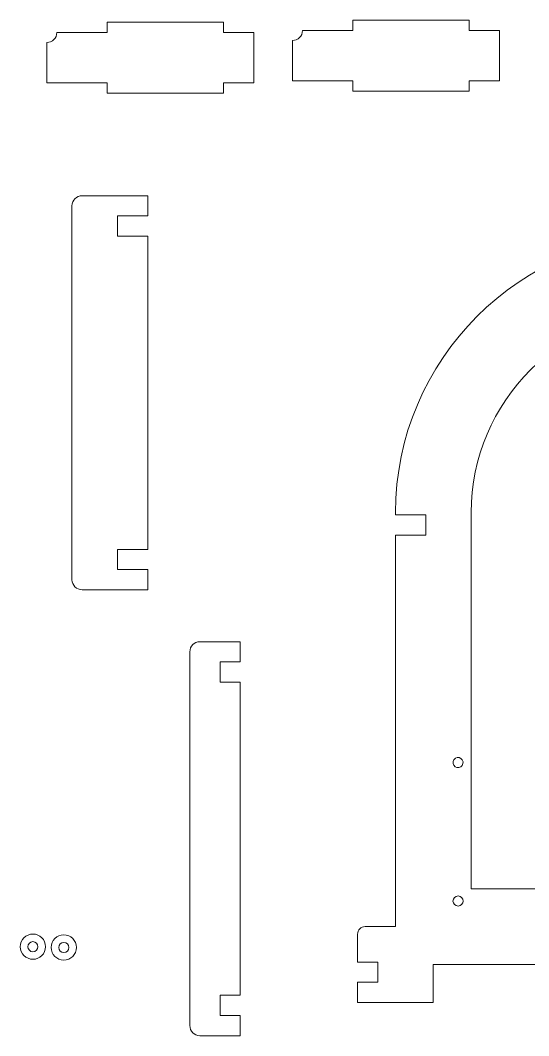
# Model space of a CAD drawing. Header units: centimetres. Extents: x -28.1 to 23.2, y -8.5 to 67.8.
# Drawn here: x -21.91 to -11.84, y 10.5 to 30.61 of the extents above; entities that cross this region are included whole.
import ezdxf

# ---------------------------------------------------------------- set-up
doc = ezdxf.new("R2010")
doc.units = ezdxf.units.CM
doc.header["$MEASUREMENT"] = 0
doc.layers.add('Layer 1', color=7, linetype='Continuous')

msp = doc.modelspace()

# ---------------------------------------------------------------- linework, layer by layer
at = {"layer": 'Layer 1', "color": 250, "lineweight": 9}
for points, knots in [([(-17.88258, 30.36561), (-17.88258, 30.36561), (-17.28258, 30.36561), (-17.28258, 30.36561), (-17.28258, 30.36561), (-17.28258, 30.36561), (-17.28258, 29.36561), (-17.28258, 29.36561), (-17.28258, 29.36561), (-17.28258, 29.36561), (-17.88258, 29.36561), (-17.88258, 29.36561), (-17.88258, 29.36561), (-17.88258, 29.36561), (-17.88258, 29.16561), (-17.88258, 29.16561), (-17.88258, 29.16561), (-17.88258, 29.16561), (-20.18258, 29.16561), (-20.18258, 29.16561), (-20.18258, 29.16561), (-20.18258, 29.16561), (-20.18258, 29.36561), (-20.18258, 29.36561), (-20.18258, 29.36561), (-20.18258, 29.36561), (-21.38258, 29.36561), (-21.38258, 29.36561), (-21.38258, 29.36561), (-21.38258, 29.36561), (-21.38258, 29.91561), (-21.38258, 29.91561), (-21.38258, 29.91561), (-21.38258, 29.91561), (-21.38258, 30.16561), (-21.38258, 30.16561), (-21.38258, 30.16561), (-21.27212, 30.16561), (-21.18258, 30.25516), (-21.18258, 30.36561), (-21.18258, 30.36561), (-21.18258, 30.36561), (-20.93258, 30.36561), (-20.93258, 30.36561), (-20.93258, 30.36561), (-20.93258, 30.36561), (-20.18258, 30.36561), (-20.18258, 30.36561), (-20.18258, 30.36561), (-20.18258, 30.36561), (-20.18258, 30.56561), (-20.18258, 30.56561), (-20.18258, 30.56561), (-20.18258, 30.56561), (-17.88258, 30.56561), (-17.88258, 30.56561), (-17.88258, 30.56561), (-17.88258, 30.56561), (-17.88258, 30.36561), (-17.88258, 30.36561)], [0, 0, 0, 0, 0.0625, 0.0625, 0.0625, 0.0625, 0.125, 0.125, 0.125, 0.125, 0.1875, 0.1875, 0.1875, 0.1875, 0.25, 0.25, 0.25, 0.25, 0.3125, 0.3125, 0.3125, 0.3125, 0.375, 0.375, 0.375, 0.375, 0.4375, 0.4375, 0.4375, 0.4375, 0.5, 0.5, 0.5, 0.5, 0.5625, 0.5625, 0.5625, 0.5625, 0.625, 0.625, 0.625, 0.625, 0.6875, 0.6875, 0.6875, 0.6875, 0.75, 0.75, 0.75, 0.75, 0.8125, 0.8125, 0.8125, 0.8125, 0.875, 0.875, 0.875, 0.875, 1, 1, 1, 1]), ([(-13.01631, 30.40529), (-13.01631, 30.40529), (-12.41631, 30.40529), (-12.41631, 30.40529), (-12.41631, 30.40529), (-12.41631, 30.40529), (-12.41631, 29.40529), (-12.41631, 29.40529), (-12.41631, 29.40529), (-12.41631, 29.40529), (-13.01631, 29.40529), (-13.01631, 29.40529), (-13.01631, 29.40529), (-13.01631, 29.40529), (-13.01631, 29.20529), (-13.01631, 29.20529), (-13.01631, 29.20529), (-13.01631, 29.20529), (-15.31631, 29.20529), (-15.31631, 29.20529), (-15.31631, 29.20529), (-15.31631, 29.20529), (-15.31631, 29.40529), (-15.31631, 29.40529), (-15.31631, 29.40529), (-15.31631, 29.40529), (-16.51631, 29.40529), (-16.51631, 29.40529), (-16.51631, 29.40529), (-16.51631, 29.40529), (-16.51631, 29.95529), (-16.51631, 29.95529), (-16.51631, 29.95529), (-16.51631, 29.95529), (-16.51631, 30.20529), (-16.51631, 30.20529), (-16.51631, 30.20529), (-16.40585, 30.20529), (-16.31631, 30.29484), (-16.31631, 30.40529), (-16.31631, 30.40529), (-16.31631, 30.40529), (-16.06631, 30.40529), (-16.06631, 30.40529), (-16.06631, 30.40529), (-16.06631, 30.40529), (-15.31631, 30.40529), (-15.31631, 30.40529), (-15.31631, 30.40529), (-15.31631, 30.40529), (-15.31631, 30.60529), (-15.31631, 30.60529), (-15.31631, 30.60529), (-15.31631, 30.60529), (-13.01631, 30.60529), (-13.01631, 30.60529), (-13.01631, 30.60529), (-13.01631, 30.60529), (-13.01631, 30.40529), (-13.01631, 30.40529)], [0, 0, 0, 0, 0.0625, 0.0625, 0.0625, 0.0625, 0.125, 0.125, 0.125, 0.125, 0.1875, 0.1875, 0.1875, 0.1875, 0.25, 0.25, 0.25, 0.25, 0.3125, 0.3125, 0.3125, 0.3125, 0.375, 0.375, 0.375, 0.375, 0.4375, 0.4375, 0.4375, 0.4375, 0.5, 0.5, 0.5, 0.5, 0.5625, 0.5625, 0.5625, 0.5625, 0.625, 0.625, 0.625, 0.625, 0.6875, 0.6875, 0.6875, 0.6875, 0.75, 0.75, 0.75, 0.75, 0.8125, 0.8125, 0.8125, 0.8125, 0.875, 0.875, 0.875, 0.875, 1, 1, 1, 1]), ([(-19.38265, 27.13137), (-19.38265, 27.13137), (-20.68267, 27.13137), (-20.68267, 27.13137), (-20.68267, 27.13137), (-20.79266, 27.13137), (-20.88265, 27.04138), (-20.88265, 26.93138), (-20.88265, 26.93138), (-20.88265, 26.93138), (-20.88265, 19.53136), (-20.88265, 19.53136), (-20.88265, 19.53136), (-20.88265, 19.42136), (-20.79266, 19.33137), (-20.68267, 19.33137), (-20.68267, 19.33137), (-20.68267, 19.33137), (-19.38265, 19.33137), (-19.38265, 19.33137), (-19.38265, 19.33137), (-19.38265, 19.33137), (-19.38265, 19.73137), (-19.38265, 19.73137), (-19.38265, 19.73137), (-19.38265, 19.73137), (-19.98265, 19.73137), (-19.98265, 19.73137), (-19.98265, 19.73137), (-19.98265, 19.73137), (-19.98265, 20.13137), (-19.98265, 20.13137), (-19.98265, 20.13137), (-19.98265, 20.13137), (-19.38265, 20.13137), (-19.38265, 20.13137), (-19.38265, 20.13137), (-19.38265, 23.13792), (-19.38265, 24.36719), (-19.38265, 26.33137), (-19.38265, 26.33137), (-19.38265, 26.33137), (-19.98265, 26.33137), (-19.98265, 26.33137), (-19.98265, 26.33137), (-19.98265, 26.33137), (-19.98265, 26.73137), (-19.98265, 26.73137), (-19.98265, 26.73137), (-19.98265, 26.73137), (-19.38265, 26.73137), (-19.38265, 26.73137), (-19.38265, 26.73137), (-19.38265, 26.73137), (-19.38265, 27.13137), (-19.38265, 27.13137)], [0, 0, 0, 0, 0.06666667, 0.06666667, 0.06666667, 0.06666667, 0.13333333, 0.13333333, 0.13333333, 0.13333333, 0.2, 0.2, 0.2, 0.2, 0.26666667, 0.26666667, 0.26666667, 0.26666667, 0.33333333, 0.33333333, 0.33333333, 0.33333333, 0.4, 0.4, 0.4, 0.4, 0.46666667, 0.46666667, 0.46666667, 0.46666667, 0.53333333, 0.53333333, 0.53333333, 0.53333333, 0.6, 0.6, 0.6, 0.6, 0.66666667, 0.66666667, 0.66666667, 0.66666667, 0.73333333, 0.73333333, 0.73333333, 0.73333333, 0.8, 0.8, 0.8, 0.8, 0.86666667, 0.86666667, 0.86666667, 0.86666667, 1, 1, 1, 1]), ([(-14.47464, 12.66241), (-14.47464, 12.66241), (-14.47464, 20.41241), (-14.47464, 20.41241), (-14.47464, 20.41241), (-14.47464, 20.41241), (-13.87465, 20.41241), (-13.87465, 20.41241), (-13.87465, 20.41241), (-13.87465, 20.41241), (-13.87465, 20.81241), (-13.87465, 20.81241), (-13.87465, 20.81241), (-13.87465, 20.81241), (-14.47464, 20.81241), (-14.47464, 20.81241), (-14.47464, 20.81241), (-14.47464, 20.81241), (-14.47464, 20.85892), (-14.47464, 20.85892), (-14.47464, 20.85892), (-14.47464, 23.88683), (-12.00255, 26.35892), (-8.97464, 26.35892), (-8.97464, 26.35892), (-8.97464, 26.35892), (-2.18811, 26.35892), (-2.18811, 26.35892), (-2.18811, 26.35892), (0.83979, 26.35892), (3.31188, 23.88683), (3.31188, 20.85892), (3.31188, 20.85892), (3.31188, 20.85892), (3.31188, 20.81241), (3.31188, 20.81241), (3.31188, 20.81241), (3.31188, 20.81241), (2.71187, 20.81241), (2.71187, 20.81241), (2.71187, 20.81241), (2.71187, 20.81241), (2.71187, 20.41241), (2.71187, 20.41241), (2.71187, 20.41241), (2.71187, 20.41241), (3.31188, 20.41241), (3.31188, 20.41241), (3.31188, 20.41241), (3.31188, 20.41241), (3.31188, 12.66241), (3.31188, 12.66241), (3.31188, 12.66241), (3.31188, 12.66241), (3.91188, 12.66241), (3.91188, 12.66241), (3.91188, 12.66241), (3.99438, 12.66241), (4.06189, 12.59491), (4.06189, 12.51241), (4.06189, 12.51241), (4.06189, 12.51241), (4.06189, 11.96241), (4.06189, 11.96241), (4.06189, 11.96241), (4.06189, 11.96241), (3.66189, 11.96241), (3.66189, 11.96241), (3.66189, 11.96241), (3.66189, 11.96241), (3.66189, 11.56241), (3.66189, 11.56241), (3.66189, 11.56241), (3.66189, 11.56241), (4.06189, 11.56241), (4.06189, 11.56241), (4.06189, 11.56241), (4.06189, 11.56241), (4.06189, 11.16241), (4.06189, 11.16241), (4.06189, 11.16241), (4.06189, 11.16241), (2.56189, 11.16241), (2.56189, 11.16241), (2.56189, 11.16241), (2.56189, 11.16241), (2.56189, 11.91241), (2.56189, 11.91241), (2.56189, 11.91241), (2.56189, 11.91241), (-13.72465, 11.91241), (-13.72465, 11.91241), (-13.72465, 11.91241), (-13.72465, 11.91241), (-13.72465, 11.16241), (-13.72465, 11.16241), (-13.72465, 11.16241), (-13.72465, 11.16241), (-15.22465, 11.16241), (-15.22465, 11.16241), (-15.22465, 11.16241), (-15.22465, 11.16241), (-15.22465, 11.56241), (-15.22465, 11.56241), (-15.22465, 11.56241), (-15.22465, 11.56241), (-14.82465, 11.56241), (-14.82465, 11.56241), (-14.82465, 11.56241), (-14.82465, 11.56241), (-14.82465, 11.96241), (-14.82465, 11.96241), (-14.82465, 11.96241), (-14.82465, 11.96241), (-15.22465, 11.96241), (-15.22465, 11.96241), (-15.22465, 11.96241), (-15.22465, 11.96241), (-15.22465, 12.51241), (-15.22465, 12.51241), (-15.22465, 12.51241), (-15.22465, 12.59491), (-15.15714, 12.66241), (-15.07464, 12.66241), (-15.07464, 12.66241), (-15.07464, 12.66241), (-14.47464, 12.66241), (-14.47464, 12.66241)], [0, 0, 0, 0, 0.03030303, 0.03030303, 0.03030303, 0.03030303, 0.06060606, 0.06060606, 0.06060606, 0.06060606, 0.09090909, 0.09090909, 0.09090909, 0.09090909, 0.12121212, 0.12121212, 0.12121212, 0.12121212, 0.15151515, 0.15151515, 0.15151515, 0.15151515, 0.18181818, 0.18181818, 0.18181818, 0.18181818, 0.21212121, 0.21212121, 0.21212121, 0.21212121, 0.24242424, 0.24242424, 0.24242424, 0.24242424, 0.27272727, 0.27272727, 0.27272727, 0.27272727, 0.3030303, 0.3030303, 0.3030303, 0.3030303, 0.33333333, 0.33333333, 0.33333333, 0.33333333, 0.36363636, 0.36363636, 0.36363636, 0.36363636, 0.39393939, 0.39393939, 0.39393939, 0.39393939, 0.42424242, 0.42424242, 0.42424242, 0.42424242, 0.45454545, 0.45454545, 0.45454545, 0.45454545, 0.48484848, 0.48484848, 0.48484848, 0.48484848, 0.51515152, 0.51515152, 0.51515152, 0.51515152, 0.54545455, 0.54545455, 0.54545455, 0.54545455, 0.57575758, 0.57575758, 0.57575758, 0.57575758, 0.60606061, 0.60606061, 0.60606061, 0.60606061, 0.63636364, 0.63636364, 0.63636364, 0.63636364, 0.66666667, 0.66666667, 0.66666667, 0.66666667, 0.6969697, 0.6969697, 0.6969697, 0.6969697, 0.72727273, 0.72727273, 0.72727273, 0.72727273, 0.75757576, 0.75757576, 0.75757576, 0.75757576, 0.78787879, 0.78787879, 0.78787879, 0.78787879, 0.81818182, 0.81818182, 0.81818182, 0.81818182, 0.84848485, 0.84848485, 0.84848485, 0.84848485, 0.87878788, 0.87878788, 0.87878788, 0.87878788, 0.90909091, 0.90909091, 0.90909091, 0.90909091, 0.93939394, 0.93939394, 0.93939394, 0.93939394, 1, 1, 1, 1]), ([(-12.97464, 13.41241), (-12.97464, 13.41241), (1.81188, 13.41241), (1.81188, 13.41241), (1.81188, 13.41241), (1.81188, 13.41241), (1.81188, 20.85892), (1.81188, 20.85892), (1.81188, 20.85892), (1.81188, 23.05893), (0.01188, 24.85892), (-2.18811, 24.85892), (-2.18811, 24.85892), (-2.18811, 24.85892), (-8.97464, 24.85892), (-8.97464, 24.85892), (-8.97464, 24.85892), (-11.17464, 24.85892), (-12.97464, 23.05893), (-12.97464, 20.85892), (-12.97464, 20.85892), (-12.97464, 20.85892), (-12.97464, 13.41241), (-12.97464, 13.41241)], [0, 0, 0, 0, 0.14285714, 0.14285714, 0.14285714, 0.14285714, 0.28571429, 0.28571429, 0.28571429, 0.28571429, 0.42857143, 0.42857143, 0.42857143, 0.42857143, 0.57142857, 0.57142857, 0.57142857, 0.57142857, 0.71428571, 0.71428571, 0.71428571, 0.71428571, 1, 1, 1, 1]), ([(-18.3482, 18.30358), (-18.3482, 18.30358), (-17.5482, 18.30358), (-17.5482, 18.30358), (-17.5482, 18.30358), (-17.5482, 18.30358), (-17.5482, 17.90358), (-17.5482, 17.90358), (-17.5482, 17.90358), (-17.5482, 17.90358), (-17.9482, 17.90358), (-17.9482, 17.90358), (-17.9482, 17.90358), (-17.9482, 17.90358), (-17.9482, 17.50358), (-17.9482, 17.50358), (-17.9482, 17.50358), (-17.9482, 17.50358), (-17.5482, 17.50358), (-17.5482, 17.50358), (-17.5482, 17.50358), (-17.5482, 17.50358), (-17.5482, 11.30358), (-17.5482, 11.30358), (-17.5482, 11.30358), (-17.5482, 11.30358), (-17.9482, 11.30358), (-17.9482, 11.30358), (-17.9482, 11.30358), (-17.9482, 11.30358), (-17.9482, 10.90358), (-17.9482, 10.90358), (-17.9482, 10.90358), (-17.9482, 10.90358), (-17.5482, 10.90358), (-17.5482, 10.90358), (-17.5482, 10.90358), (-17.5482, 10.90358), (-17.5482, 10.50358), (-17.5482, 10.50358), (-17.5482, 10.50358), (-17.5482, 10.50358), (-18.3482, 10.50358), (-18.3482, 10.50358), (-18.3482, 10.50358), (-18.4582, 10.50358), (-18.5482, 10.59358), (-18.5482, 10.70358), (-18.5482, 10.70358), (-18.5482, 10.70358), (-18.5482, 18.10358), (-18.5482, 18.10358), (-18.5482, 18.10358), (-18.5482, 18.21358), (-18.4582, 18.30358), (-18.3482, 18.30358)], [0, 0, 0, 0, 0.06666667, 0.06666667, 0.06666667, 0.06666667, 0.13333333, 0.13333333, 0.13333333, 0.13333333, 0.2, 0.2, 0.2, 0.2, 0.26666667, 0.26666667, 0.26666667, 0.26666667, 0.33333333, 0.33333333, 0.33333333, 0.33333333, 0.4, 0.4, 0.4, 0.4, 0.46666667, 0.46666667, 0.46666667, 0.46666667, 0.53333333, 0.53333333, 0.53333333, 0.53333333, 0.6, 0.6, 0.6, 0.6, 0.66666667, 0.66666667, 0.66666667, 0.66666667, 0.73333333, 0.73333333, 0.73333333, 0.73333333, 0.8, 0.8, 0.8, 0.8, 0.86666667, 0.86666667, 0.86666667, 0.86666667, 1, 1, 1, 1]), ([(-13.31703, 15.96727), (-13.28535, 16.01251), (-13.22299, 16.0235), (-13.17775, 15.99183), (-13.17775, 15.99183), (-13.13251, 15.96015), (-13.12152, 15.89779), (-13.15319, 15.85255), (-13.15319, 15.85255), (-13.18487, 15.80731), (-13.24723, 15.79632), (-13.29247, 15.82799), (-13.29247, 15.82799), (-13.33771, 15.85967), (-13.3487, 15.92203), (-13.31703, 15.96727)], [0, 0, 0, 0, 0.2, 0.2, 0.2, 0.2, 0.4, 0.4, 0.4, 0.4, 0.6, 0.6, 0.6, 0.6, 1, 1, 1, 1]), ([(-13.23511, 13.26991), (-13.17988, 13.26991), (-13.13511, 13.22514), (-13.13511, 13.16991), (-13.13511, 13.16991), (-13.13511, 13.11468), (-13.17988, 13.06991), (-13.23511, 13.06991), (-13.23511, 13.06991), (-13.29034, 13.06991), (-13.33511, 13.11468), (-13.33511, 13.16991), (-13.33511, 13.16991), (-13.33511, 13.22514), (-13.29034, 13.26991), (-13.23511, 13.26991)], [0, 0, 0, 0, 0.2, 0.2, 0.2, 0.2, 0.4, 0.4, 0.4, 0.4, 0.6, 0.6, 0.6, 0.6, 1, 1, 1, 1]), ([(-21.65624, 12.51543), (-21.51817, 12.51543), (-21.40624, 12.4035), (-21.40624, 12.26543), (-21.40624, 12.26543), (-21.40624, 12.12736), (-21.51817, 12.01543), (-21.65624, 12.01543), (-21.65624, 12.01543), (-21.79431, 12.01543), (-21.90624, 12.12736), (-21.90624, 12.26543), (-21.90624, 12.26543), (-21.90624, 12.4035), (-21.79431, 12.51543), (-21.65624, 12.51543)], [0, 0, 0, 0, 0.2, 0.2, 0.2, 0.2, 0.4, 0.4, 0.4, 0.4, 0.6, 0.6, 0.6, 0.6, 1, 1, 1, 1]), ([(-21.04471, 12.50085), (-20.90664, 12.50085), (-20.79471, 12.38892), (-20.79471, 12.25085), (-20.79471, 12.25085), (-20.79471, 12.11278), (-20.90664, 12.00085), (-21.04471, 12.00085), (-21.04471, 12.00085), (-21.18278, 12.00085), (-21.29471, 12.11278), (-21.29471, 12.25085), (-21.29471, 12.25085), (-21.29471, 12.38892), (-21.18278, 12.50085), (-21.04471, 12.50085)], [0, 0, 0, 0, 0.2, 0.2, 0.2, 0.2, 0.4, 0.4, 0.4, 0.4, 0.6, 0.6, 0.6, 0.6, 1, 1, 1, 1]), ([(-21.65624, 12.36543), (-21.60101, 12.36543), (-21.55624, 12.32066), (-21.55624, 12.26543), (-21.55624, 12.26543), (-21.55624, 12.2102), (-21.60101, 12.16543), (-21.65624, 12.16543), (-21.65624, 12.16543), (-21.71147, 12.16543), (-21.75624, 12.2102), (-21.75624, 12.26543), (-21.75624, 12.26543), (-21.75624, 12.32066), (-21.71147, 12.36543), (-21.65624, 12.36543)], [0, 0, 0, 0, 0.2, 0.2, 0.2, 0.2, 0.4, 0.4, 0.4, 0.4, 0.6, 0.6, 0.6, 0.6, 1, 1, 1, 1]), ([(-21.04471, 12.35085), (-20.98948, 12.35085), (-20.94471, 12.30608), (-20.94471, 12.25085), (-20.94471, 12.25085), (-20.94471, 12.19562), (-20.98948, 12.15085), (-21.04471, 12.15085), (-21.04471, 12.15085), (-21.09994, 12.15085), (-21.14471, 12.19562), (-21.14471, 12.25085), (-21.14471, 12.25085), (-21.14471, 12.30608), (-21.09994, 12.35085), (-21.04471, 12.35085)], [0, 0, 0, 0, 0.2, 0.2, 0.2, 0.2, 0.4, 0.4, 0.4, 0.4, 0.6, 0.6, 0.6, 0.6, 1, 1, 1, 1])]:
    msp.add_open_spline(points, degree=3, knots=knots, dxfattribs=at)

doc.saveas('drawing.dxf')
